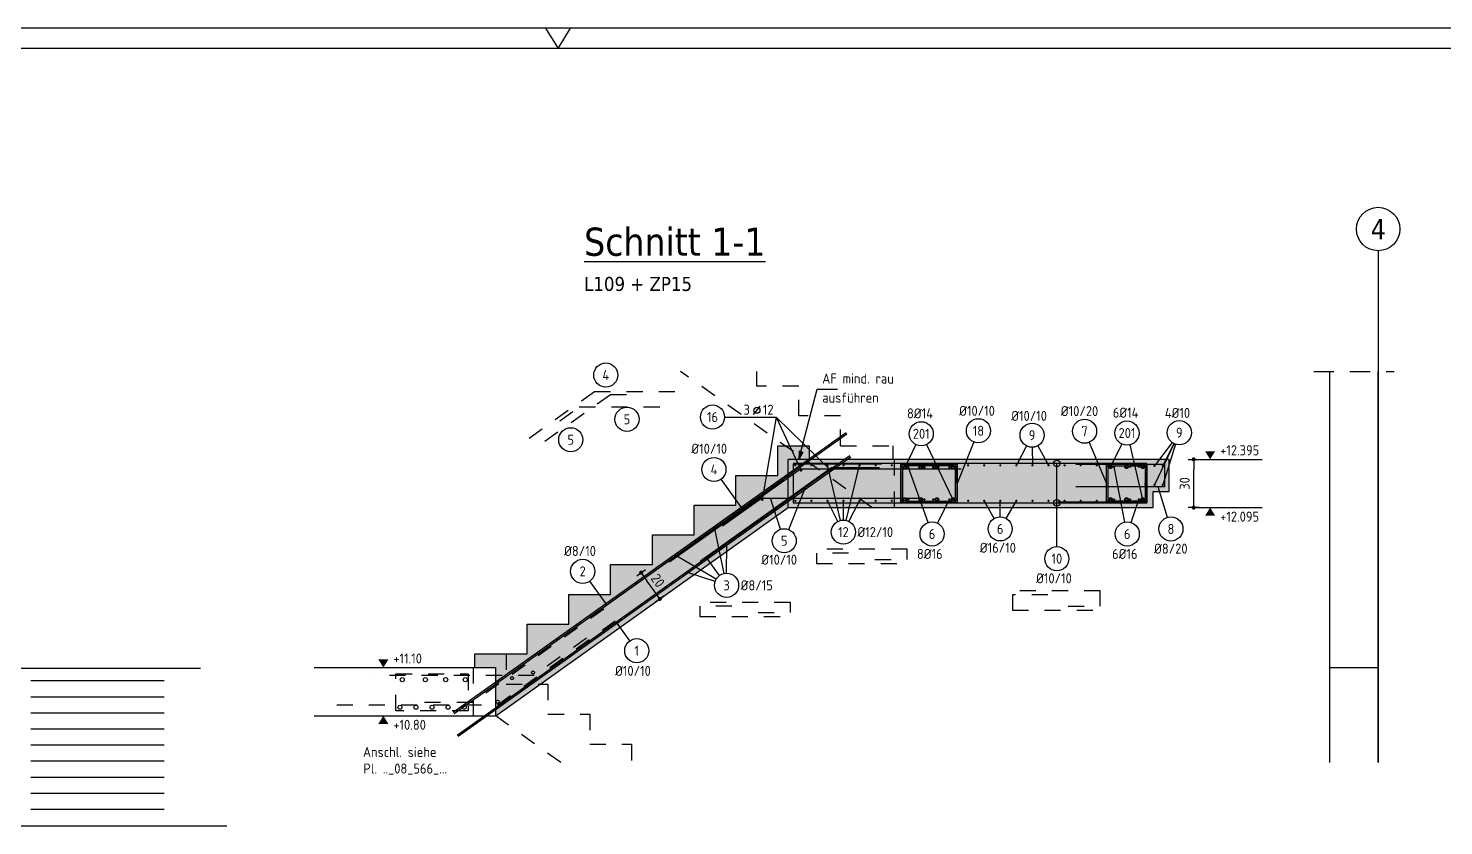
# Model space of a CAD drawing. Extents: x 0 to 27.3, y -4.8 to 14.9.
# Drawn here: x 7.22 to 16.02, y 9.89 to 14.85 of the extents above; entities that cross this region are included whole.
import ezdxf
from ezdxf.enums import TextEntityAlignment as Align

# ---------------------------------------------------------------- set-up
doc = ezdxf.new("R2010")
doc.units = 0
doc.header["$LTSCALE"] = 0.25
for name, pattern in [('AUSGEZOGEN', [1000.01, 1000, 0.01]), ('DOT', [0.175, 0.05, -0.125]), ('GESTRICHELT', [0.75, 0.5, -0.25]), ('HIDDEN2', [0.187, 0.125, -0.062]), ('PUNKT', [0.175, 0.05, -0.125]), ('VERDECKT', [0.375, 0.25, -0.125])]:
    doc.linetypes.add(name, pattern=pattern)
for name, color, linetype in [('ACHSEN', 7, 'Continuous'), ('AFU', 7, 'Continuous'), ('BET-SCHN', 6, 'Continuous'), ('BETON', 7, 'Continuous'), ('DRUEBER', 7, 'Continuous'), ('grau_hell', 7, 'Continuous'), ('grau_mittel', 7, 'Continuous'), ('HILFE', 7, 'Continuous'), ('koten', 7, 'Continuous'), ('MASSE', 7, 'Continuous'), ('RAHMEN', 7, 'Continuous'), ('RND', 7, 'Continuous'), ('RND-1', 7, 'Continuous'), ('SFP_Achsen', 7, 'Continuous'), ('TEXT', 7, 'Continuous'), ('VERDECKT', 7, 'Continuous')]:
    doc.layers.add(name, color=color, linetype=linetype)
doc.layers.add('NOPLOT', color=7, linetype='Continuous', plot=False)
doc.styles.add('helv', font='tahoma.ttf')
doc.styles.add('txt', font='isocp.shx')
doc.linetypes.add('AFU_50K', pattern='A,0.15,["/",Standard,S=0.2,R=0,X=-0.01,Y=-0.1],0.07,["/",Standard,S=0.2,R=0,X=-0.01,Y=-0.1],0.15', length=0.37)
doc.dimstyles.new('DOT_I', dxfattribs={"dimscale": 0.25, "dimtxt": 0.25, "dimasz": 0.25, "dimexe": 0.1, "dimexo": 0.3, "dimgap": 0.1, "dimtad": 1, "dimdec": 3, "dimzin": 3, "dimtxsty": 'txt', "dimblk": 'DOT', "dimblk1": 'DOT', "dimblk2": 'DOT', "dimsah": 1, "dimcen": 0.1, "dimse1": 1, "dimse2": 1, "dimazin": 0, "dimtfac": 1, "dimtdec": 4, "dimtix": 1, "dimtmove": 2, "dimatfit": 3, "dimfxl": 0, "dimtvp": 1, "dimtolj": 1, "dimtzin": 0, "dimarcsym": 0})

# ---------------------------------------------------------------- blocks, each defined once
blk = doc.blocks.new('DINA1')
at = {"layer": 'RAHMEN'}
blk.add_line((84.1, 59.4), (0, 59.4), dxfattribs=at)
at = {"layer": 'RAHMEN', "color": 7, "linetype": 'Continuous'}
for p, q in [((41.74, 59.4), (42.05, 58.9)), ((42.05, 58.9), (42.36, 59.4))]:
    blk.add_line(p, q, dxfattribs=at)
at = {"layer": 'RAHMEN', "color": 5}
blk.add_line((83.6, 58.9), (2, 58.9), dxfattribs=at)
blk = doc.blocks.new('okrd_o')
at = {"layer": 'koten', "color": 7, "linetype": 'Continuous'}
blk.add_solid([(-0.125, 0.202), (0.125, 0.202), (0, 0)], dxfattribs=at)
at = {"layer": 'koten', "style": 'txt'}
blk.add_attdef('OKRD', (0.25, 0.1), '', height=0.25, dxfattribs=at)
blk = doc.blocks.new('okrd_u')
at = {"layer": 'koten', "color": 7, "linetype": 'Continuous'}
blk.add_solid([(-0.125, -0.202), (0.125, -0.202), (0, 0)], dxfattribs=at)
at = {"layer": 'koten', "style": 'txt'}
blk.add_attdef('OKRD', (0.25, -0.35), '', height=0.25, dxfattribs=at)
blk = doc.blocks.new('RND_HIN')
at = {"layer": 'RND', "color": 7, "linetype": 'Continuous'}
blk.add_circle((0, 0), 0.3, dxfattribs=at)
at = {"layer": 'RND', "color": 7, "linetype": 'Continuous', "style": 'txt'}
blk.add_attdef('POSI', text='', height=0.25, dxfattribs=at).set_placement((0, 0), align=Align.MIDDLE)
blk = doc.blocks.new('Pfeillinie')
at = {"layer": 'TEXT', "linetype": 'Continuous'}
blk.add_hatch(color=7, dxfattribs=at).paths.add_polyline_path([(0, 0), (-0.8, 0.2), (-0.8, 0), (-0.8, -0.2)])
at = {"layer": 'TEXT', "color": 7, "linetype": 'Continuous'}
for p, q in [((-0.8, 0), (-0.8, 0.2)), ((-0.8, 0.2), (0, 0)), ((-0.8, 0), (-0.8, -0.2)), ((-0.8, -0.2), (0, 0))]:
    blk.add_line(p, q, dxfattribs=at)
blk = doc.blocks.new('DOT')
at = {"layer": 'MASSE', "color": 7, "linetype": 'Continuous'}
for p, q in [((0, 0), (-1, 0)), ((0, 0.54), (0, -0.54))]:
    blk.add_line(p, q, dxfattribs=at)
at = {"layer": 'MASSE', "color": 7, "linetype": 'Continuous', "const_width": 0.2}
blk.add_lwpolyline([(-0.1, 0, 1), (0.1, 0, 1)], format="xyb", close=True, dxfattribs=at)
blk = doc.blocks.new('*D69')
at = {"layer": 'Defpoints', "color": 0, "linetype": 'AUSGEZOGEN', "transparency": 16777216}
for p in [(14.4672, 12.1687), (14.4672, 12.1687), (14.4672, 11.8687)]:
    blk.add_point(p, dxfattribs=at)
at = {"layer": 'MASSE', "color": 0, "linetype": 'AUSGEZOGEN', "lineweight": -2, "transparency": 16777216}
blk.add_line((14.4672, 11.9312), (14.4672, 12.1062), dxfattribs=at)
at = {"layer": 'MASSE', "color": 0, "linetype": 'AUSGEZOGEN', "lineweight": -2, "transparency": 16777216, "xscale": 0.0625, "yscale": 0.0625, "zscale": 0.0625}
for p, rotation in [((14.4672, 12.1687), 90), ((14.4672, 11.8687), 270)]:
    blk.add_blockref('DOT', p, dxfattribs=dict(at, rotation=rotation))
at = {"layer": 'MASSE', "color": 0, "linetype": 'AUSGEZOGEN', "transparency": 16777216, "insert": (14.411, 12.0187), "char_height": 0.0625, "attachment_point": 5, "rotation": 90, "style": 'txt'}
blk.add_mtext('\\A1;30', dxfattribs=at)
blk = doc.blocks.new('*D70')
at = {"layer": 'Defpoints', "color": 0, "linetype": 'AUSGEZOGEN', "transparency": 16777216}
for p in [(11.0297, 11.4638), (11.0297, 11.4638), (11.146, 11.3003)]:
    blk.add_point(p, dxfattribs=at)
at = {"layer": 'MASSE', "color": 0, "linetype": 'AUSGEZOGEN', "lineweight": -2, "transparency": 16777216}
blk.add_line((11.1097, 11.3513), (11.0659, 11.4129), dxfattribs=at)
at = {"layer": 'MASSE', "color": 0, "linetype": 'AUSGEZOGEN', "lineweight": -2, "transparency": 16777216, "xscale": 0.0625, "yscale": 0.0625, "zscale": 0.0625}
for p, rotation in [((11.0297, 11.4638), 125.4333140102857), ((11.146, 11.3003), 305.4333140102857)]:
    blk.add_blockref('DOT', p, dxfattribs=dict(at, rotation=rotation))
at = {"layer": 'MASSE', "color": 0, "linetype": 'AUSGEZOGEN', "transparency": 16777216, "insert": (11.1336, 11.4147), "char_height": 0.0625, "attachment_point": 5, "rotation": 305.43331, "style": 'txt'}
blk.add_mtext('\\A1;20', dxfattribs=at)
blk = doc.blocks.new('RND_LEI')
at = {"layer": 'RND', "color": 7, "linetype": 'Continuous'}
blk.add_line((1.022, 0.066), (1.19, 0.27), dxfattribs=at)
for centre, radius in [((0, 0), 0.3), ((1.106, 0.168), 0.075)]:
    blk.add_circle(centre, radius, dxfattribs=at)
at = {"layer": 'RND', "color": 7, "linetype": 'Continuous', "style": 'txt'}
blk.add_attdef('POSL', text='', height=0.25, dxfattribs=at).set_placement((0, 0), align=Align.MIDDLE)
blk.add_attdef('ANZ', text='', height=0.25, dxfattribs=at).set_placement((0.931, 0.057), align=Align.RIGHT)
for tag, p in [('DUM', (1.253, 0.057)), ('ABSTD', (1.674, 0.057)), ('POSTXT', (0.374, -0.327))]:
    blk.add_attdef(tag, p, '', height=0.25, dxfattribs=at)

msp = doc.modelspace()

# ---------------------------------------------------------------- hatches: boundary and pattern name
at = {"layer": 'grau_hell'}
h = msp.add_hatch(color=9, dxfattribs=at)
h.paths.add_polyline_path([(12.0442, 12.1687), (11.9448, 12.1687), (11.9448, 11.8687), (12.4659, 11.8687)])
h.paths.add_polyline_path([(12.0748, 12.1687), (12.0442, 12.1687), (12.4659, 11.8687), (14.2148, 11.8687), (14.2148, 11.9687), (14.3148, 11.9687), (14.3148, 12.1687)])
at = {"layer": 'grau_mittel'}
h = msp.add_hatch(color=61, dxfattribs=at)
h.paths.add_polyline_path([(10.4023, 10.7712), (10.1898, 10.7712), (10.1898, 10.9587), (9.9948, 10.9587), (9.9948, 10.8737), (10.1248, 10.8737), (10.1248, 10.5737)])
h.paths.add_polyline_path([(10.4023, 10.7712), (11.9448, 11.8687), (11.9448, 12.1687), (12.0442, 12.1687), (11.9248, 12.2537), (11.8798, 12.2537), (11.8798, 12.0687), (11.6198, 12.0687), (11.6198, 11.8837), (11.3598, 11.8837), (11.3598, 11.6987), (11.0998, 11.6987), (11.0998, 11.5137), (10.8398, 11.5137), (10.8398, 11.3287), (10.5798, 11.3287), (10.5798, 11.1437), (10.3198, 11.1437), (10.3198, 10.9587), (10.1898, 10.9587), (10.1898, 10.7712)])
h.paths.add_polyline_path([(12.0442, 12.1687), (12.0748, 12.1687), (12.0748, 12.2537), (11.9248, 12.2537)])

# ---------------------------------------------------------------- linework, layer by layer
at = {"layer": 'ACHSEN', "color": 140, "linetype": 'AUSGEZOGEN'}
msp.add_line((15.6148, 13.4662), (15.6148, 10.2821), dxfattribs=at)
at = {"layer": 'AFU', "color": 8, "linetype": 'AFU_50K'}
for p, q in [((11.9448, 11.8687), (11.9448, 12.1687)), ((12.0748, 12.1687), (11.9448, 12.1687)), ((9.9948, 10.8737), (10.1248, 10.8737)), ((10.1248, 10.5737), (10.1248, 10.8737)), ((15.3148, 10.8737), (15.6148, 10.8737))]:
    msp.add_line(p, q, dxfattribs=at)
at = {"layer": 'BET-SCHN'}
msp.add_line((8.9948, 10.5737), (10.1248, 10.5737), dxfattribs=at)
at = {"layer": 'BETON', "color": 6, "linetype": 'AUSGEZOGEN'}
for p, q in [((15.3148, 10.2821), (15.3148, 12.7162)), ((15.6148, 10.2821), (15.6148, 12.7162)), ((11.8798, 12.0687), (11.8798, 12.2537)), ((11.8798, 12.2537), (12.0748, 12.2537)), ((12.0748, 12.2537), (12.0748, 12.1687)), ((14.3148, 12.1687), (12.0748, 12.1687)), ((14.3148, 11.9687), (14.3148, 12.1687)), ((11.6198, 11.8837), (11.6198, 12.0687)), ((11.6198, 12.0687), (11.8798, 12.0687)), ((14.2148, 11.8687), (14.2148, 11.9687)), ((14.2148, 11.9687), (14.3148, 11.9687)), ((10.1248, 10.5737), (11.9448, 11.8687)), ((11.3598, 11.6987), (11.3598, 11.8837)), ((11.3598, 11.8837), (11.6198, 11.8837)), ((11.9448, 11.8687), (14.2148, 11.8687)), ((11.0998, 11.5137), (11.0998, 11.6987)), ((11.0998, 11.6987), (11.3598, 11.6987)), ((10.8398, 11.3287), (10.8398, 11.5137)), ((10.8398, 11.5137), (11.0998, 11.5137)), ((10.5798, 11.1437), (10.5798, 11.3287)), ((10.5798, 11.3287), (10.8398, 11.3287)), ((10.3198, 10.9587), (10.3198, 11.1437)), ((10.3198, 11.1437), (10.5798, 11.1437)), ((9.9948, 10.8737), (9.9948, 10.9587)), ((9.9948, 10.9587), (10.1898, 10.9587)), ((10.1898, 10.9587), (10.3198, 10.9587)), ((8.9948, 10.8737), (9.9948, 10.8737))]:
    msp.add_line(p, q, dxfattribs=at)
at = {"layer": 'DRUEBER', "color": 7, "linetype": 'PUNKT'}
for p, q in [((12.4659, 11.8687), (11.2748, 12.7162)), ((11.7498, 12.6237), (11.7498, 12.7162)), ((12.0098, 12.6237), (11.7498, 12.6237)), ((12.0098, 12.4387), (12.0098, 12.6237)), ((12.2698, 12.4387), (12.0098, 12.4387)), ((12.2698, 12.2537), (12.2698, 12.4387)), ((12.2698, 12.2537), (12.5948, 12.2537)), ((12.5948, 12.2537), (12.5948, 12.1687)), ((10.1898, 10.9587), (10.1898, 10.7712)), ((10.1898, 10.7712), (10.4498, 10.7712)), ((10.4498, 10.7712), (10.4498, 10.5837)), ((10.5292, 10.2821), (10.1248, 10.5737)), ((10.4498, 10.5837), (10.7098, 10.5837)), ((10.7098, 10.5837), (10.7098, 10.3962)), ((10.7098, 10.3962), (10.9698, 10.3962)), ((10.9698, 10.3962), (10.9698, 10.2821))]:
    msp.add_line(p, q, dxfattribs=at)
at = {"layer": 'HILFE', "color": 102, "linetype": 'GESTRICHELT'}
msp.add_line((15.2148, 12.7162), (15.7148, 12.7162), dxfattribs=at)
at = {"layer": 'HILFE', "color": 102, "linetype": 'AUSGEZOGEN'}
for p, q in [((14.4672, 12.1687), (14.8934, 12.1687)), ((14.4672, 11.8687), (14.8934, 11.8687))]:
    msp.add_line(p, q, dxfattribs=at)
at = {"layer": 'NOPLOT', "color": 191, "linetype": 'AUSGEZOGEN'}
for p, q in [((12.3045, 12.3341), (9.8602, 10.5949)), ((12.3103, 12.326), (9.866, 10.5867)), ((12.329, 12.1912), (9.8846, 10.4519)), ((12.3348, 12.183), (9.8904, 10.4438)), ((6.5741, 10.8699), (8.2883, 10.8699)), ((8.0624, 10.7904), (7.2332, 10.7904)), ((8.0624, 10.6904), (7.2332, 10.6904)), ((8.0624, 10.5904), (7.2332, 10.5904)), ((8.0624, 10.4904), (7.2332, 10.4904)), ((8.0624, 10.3904), (7.2332, 10.3904)), ((8.0624, 10.2904), (7.2332, 10.2904)), ((8.0624, 10.1904), (7.2332, 10.1904)), ((8.0624, 10.0904), (7.2332, 10.0904)), ((8.0624, 9.9904), (7.2332, 9.9904)), ((6.5929, 9.89), (8.4529, 9.89))]:
    msp.add_line(p, q, dxfattribs=at)
for points in [[(12.9648, 12.1387), (12.6748, 12.1387, 0.414214), (12.6448, 12.1087), (12.6448, 11.9287, 0.414214), (12.6748, 11.8987), (12.9648, 11.8987, 0.414214), (12.9948, 11.9287), (12.9948, 12.1087, 0.414214)], [(12.9648, 12.1287), (12.6748, 12.1287, 0.414214), (12.6548, 12.1087), (12.6548, 11.9287, 0.414214), (12.6748, 11.9087), (12.9648, 11.9087, 0.414214), (12.9848, 11.9287), (12.9848, 12.1087, 0.414214)], [(13.9548, 12.1387), (14.1448, 12.1387, -0.414214), (14.1748, 12.1087), (14.1748, 11.9287, -0.414214), (14.1448, 11.8987), (13.9548, 11.8987, -0.414214), (13.9248, 11.9287), (13.9248, 12.1087, -0.414214)], [(13.9548, 12.1287), (14.1448, 12.1287, -0.414214), (14.1648, 12.1087), (14.1648, 11.9287, -0.414214), (14.1448, 11.9087), (13.9548, 11.9087, -0.414214), (13.9348, 11.9287), (13.9348, 12.1087, -0.414214)]]:
    msp.add_lwpolyline(points, format="xyb", close=True, dxfattribs=at)
at = {"layer": 'RND', "color": 7, "linetype": 'AUSGEZOGEN'}
msp.add_line((11.5487, 12.4321), (11.8687, 12.4321), dxfattribs=at)
at = {"layer": 'RND', "color": 102, "linetype": 'AUSGEZOGEN'}
for p, q in [((11.8687, 12.4321), (11.783, 11.9176)), ((11.8687, 12.4321), (12.209, 12.0999)), ((11.8687, 12.4321), (12.0248, 12.1)), ((12.7393, 12.2605), (12.6698, 12.1187)), ((12.8049, 12.2603), (12.9698, 11.9187)), ((13.0997, 12.2771), (12.9948, 12.0187)), ((13.4272, 12.2525), (13.3641, 12.1317)), ((13.4628, 12.2439), (13.4641, 12.1317)), ((13.4979, 12.2531), (13.5641, 12.1317)), ((13.8174, 12.2746), (13.9248, 12.0187)), ((14.0193, 12.2651), (13.9498, 12.1232)), ((14.0697, 12.2595), (14.1498, 11.9187)), ((14.3328, 12.2746), (14.2234, 12.1289)), ((14.3457, 12.2668), (14.2234, 12.0098)), ((14.3442, 12.2675), (14.2746, 12.1289)), ((14.3552, 12.2631), (14.2746, 12.0098)), ((12.2705, 11.7891), (12.1888, 12.1317)), ((12.3056, 11.789), (12.3888, 12.1317)), ((12.8146, 11.7751), (12.6924, 12.1187)), ((13.616, 11.6259), (13.616, 12.1437)), ((14.0395, 11.778), (13.9724, 12.1232)), ((11.526, 12.0446), (11.6616, 11.854)), ((11.9476, 11.732), (12.0573, 12.0065)), ((14.3041, 11.8076), (14.2467, 11.9987)), ((11.8966, 11.7337), (11.8335, 11.9283)), ((12.2538, 11.783), (12.1888, 11.9107)), ((12.2882, 11.7911), (12.2888, 11.9107)), ((12.3224, 11.7827), (12.3888, 11.9107)), ((12.8733, 11.7715), (12.9471, 11.9187)), ((13.2263, 11.8013), (13.1641, 11.9107)), ((13.2637, 11.8111), (13.2641, 11.9107)), ((13.3009, 11.8011), (13.3641, 11.9107)), ((14.0779, 11.7755), (14.1262, 11.9187)), ((11.5459, 11.4585), (11.4852, 11.7462)), ((11.5616, 11.4601), (11.5621, 11.6382)), ((11.4966, 11.4229), (11.2408, 11.5723)), ((11.5171, 11.4456), (11.4399, 11.5512)), ((11.49, 11.4082), (11.3177, 11.4643)), ((10.7094, 11.411), (10.8153, 11.2622)), ((10.9588, 11.0397), (10.8754, 11.1569))]:
    msp.add_line(p, q, dxfattribs=at)
msp.add_lwpolyline([(12.0098, 12.1687), (12.1241, 12.6051), (12.2509, 12.6051)], dxfattribs=at)
at = {"layer": 'RND', "color": 7, "linetype": 'VERDECKT'}
for points in [[(11.2395, 12.5889), (10.7395, 12.5889), (10.3323, 12.2989)], [(10.4309, 12.2823), (10.8382, 12.5723), (10.9882, 12.5723)], [(10.5228, 12.4083), (10.645, 12.4953), (11.145, 12.4953)], [(12.3203, 11.5858), (12.1203, 11.5858), (12.1203, 11.5218), (12.6763, 11.5218)], [(12.4846, 11.5463), (12.6846, 11.5463), (12.6846, 11.6103), (12.1286, 11.6103)], [(11.7581, 11.2153), (11.9581, 11.2153), (11.9581, 11.2793), (11.4021, 11.2793)], [(13.5596, 11.3269), (13.3396, 11.3269), (13.3396, 11.2309), (13.8836, 11.2309)], [(13.6857, 11.2554), (13.8857, 11.2554), (13.8857, 11.3514), (13.3417, 11.3514)], [(11.5938, 11.2547), (11.3938, 11.2547), (11.3938, 11.1907), (11.9498, 11.1907)]]:
    msp.add_lwpolyline(points, dxfattribs=at)
at = {"layer": 'RND', "color": 1, "linetype": 'AUSGEZOGEN'}
for points in [[(11.2068, 11.5305), (12.0216, 12.1102), (13.0216, 12.1102)], [(11.3984, 11.5376), (12.2131, 12.1173), (12.5131, 12.1173)], [(13.6248, 11.9037), (14.1748, 11.9037), (14.1748, 12.1437), (11.9748, 12.1437)], [(12.5248, 12.1387), (11.9748, 12.1387), (11.9748, 11.8987), (14.1748, 11.8987)], [(12.8652, 12.1274), (12.9948, 12.1387), (12.9948, 11.8987), (12.6448, 11.8987), (12.6448, 12.1387), (12.9948, 12.1387), (12.9834, 12.0092)], [(13.7348, 12.1387), (14.2848, 12.1387), (14.2848, 11.9987), (13.7348, 11.9987)], [(14.0452, 12.1274), (14.1748, 12.1387), (14.1748, 11.8987), (13.9248, 11.8987), (13.9248, 12.1387), (14.1748, 12.1387), (14.1634, 12.0092)], [(10.1619, 10.7973), (11.9137, 12.0438)], [(10.1619, 10.6492), (11.9137, 11.8957)], [(11.5348, 11.7544), (11.7792, 11.9283), (12.7792, 11.9283)]]:
    msp.add_lwpolyline(points, dxfattribs=at)
at = {"layer": 'RND', "color": 7, "linetype": 'AUSGEZOGEN'}
for points, const_width in [([(11.9853, 12.1317, 1), (11.9923, 12.1317, 1)], 0.007), ([(12.0208, 12.1, 1), (12.0288, 12.1, 1)], 0.008), ([(12.0853, 12.1317, 1), (12.0923, 12.1317, 1)], 0.007), ([(12.1853, 12.1317, 1), (12.1923, 12.1317, 1)], 0.007), ([(12.205, 12.0999, 1), (12.213, 12.0999, 1)], 0.008), ([(12.2853, 12.1317, 1), (12.2923, 12.1317, 1)], 0.007), ([(12.3853, 12.1317, 1), (12.3923, 12.1317, 1)], 0.007), ([(12.4853, 12.1317, 1), (12.4923, 12.1317, 1)], 0.007), ([(12.5853, 12.1317, 1), (12.5923, 12.1317, 1)], 0.007), ([(12.6889, 12.1187, 1), (12.6959, 12.1187, 1)], 0.007), ([(12.7889, 12.1187, 1), (12.7959, 12.1187, 1)], 0.007), ([(12.8427, 12.1187, 1), (12.8497, 12.1187, 1)], 0.007), ([(12.9506, 12.1187, -1), (12.9436, 12.1187, -1)], 0.007), ([(13.0606, 12.1317, 1), (13.0676, 12.1317, 1)], 0.007), ([(13.1606, 12.1317, 1), (13.1676, 12.1317, 1)], 0.007), ([(13.2606, 12.1317, 1), (13.2676, 12.1317, 1)], 0.007), ([(13.3606, 12.1317, 1), (13.3676, 12.1317, 1)], 0.007), ([(13.4606, 12.1317, 1), (13.4676, 12.1317, 1)], 0.007), ([(13.5606, 12.1317, 1), (13.5676, 12.1317, 1)], 0.007), ([(13.6606, 12.1317, 1), (13.6676, 12.1317, 1)], 0.007), ([(13.7606, 12.1317, 1), (13.7676, 12.1317, 1)], 0.007), ([(13.8606, 12.1317, 1), (13.8676, 12.1317, 1)], 0.007), ([(13.9689, 12.1232, 1), (13.9759, 12.1232, 1)], 0.007), ([(14.0689, 12.1232, 1), (14.0759, 12.1232, 1)], 0.007), ([(14.1227, 12.1232, 1), (14.1297, 12.1232, 1)], 0.007), ([(14.2199, 12.1289, 1), (14.2269, 12.1289, 1)], 0.007), ([(14.2711, 12.1289, 1), (14.2781, 12.1289, 1)], 0.007), ([(11.8509, 12.0043, -1), (11.8529, 12.01, -1)], 0.006), ([(14.2199, 12.0098, 1), (14.2269, 12.0098, 1)], 0.007), ([(14.2711, 12.0098, 1), (14.2781, 12.0098, 1)], 0.007), ([(11.7287, 11.9173, -1), (11.7306, 11.923, -1)], 0.006), ([(11.779, 11.9176, 1), (11.787, 11.9176, 1)], 0.008), ([(11.9258, 11.8991, 1), (11.9318, 11.8991, 1)], 0.006), ([(11.9853, 11.9107, 1), (11.9923, 11.9107, 1)], 0.007), ([(12.0853, 11.9107, 1), (12.0923, 11.9107, 1)], 0.007), ([(12.1853, 11.9107, 1), (12.1923, 11.9107, 1)], 0.007), ([(12.2853, 11.9107, 1), (12.2923, 11.9107, 1)], 0.007), ([(12.3853, 11.9107, 1), (12.3923, 11.9107, 1)], 0.007), ([(12.4853, 11.9107, 1), (12.4923, 11.9107, 1)], 0.007), ([(12.5853, 11.9107, 1), (12.5923, 11.9107, 1)], 0.007), ([(12.6889, 11.9187, -1), (12.6959, 11.9187, -1)], 0.007), ([(12.7889, 11.9187, 1), (12.7959, 11.9187, 1)], 0.007), ([(12.8427, 11.9187, -1), (12.8497, 11.9187, -1)], 0.007), ([(12.9506, 11.9187, 1), (12.9436, 11.9187, 1)], 0.007), ([(13.0606, 11.9107, 1), (13.0676, 11.9107, 1)], 0.007), ([(13.1606, 11.9107, 1), (13.1676, 11.9107, 1)], 0.007), ([(13.2606, 11.9107, 1), (13.2676, 11.9107, 1)], 0.007), ([(13.3606, 11.9107, 1), (13.3676, 11.9107, 1)], 0.007), ([(13.4606, 11.9107, 1), (13.4676, 11.9107, 1)], 0.007), ([(13.5606, 11.9107, 1), (13.5676, 11.9107, 1)], 0.007), ([(13.6606, 11.9107, 1), (13.6676, 11.9107, 1)], 0.007), ([(13.7606, 11.9107, 1), (13.7676, 11.9107, 1)], 0.007), ([(13.8606, 11.9107, 1), (13.8676, 11.9107, 1)], 0.007), ([(13.9689, 11.9187, -1), (13.9759, 11.9187, -1)], 0.007), ([(14.0689, 11.9187, 1), (14.0759, 11.9187, 1)], 0.007), ([(14.1227, 11.9187, -1), (14.1297, 11.9187, -1)], 0.007), ([(11.6065, 11.8304, -1), (11.6084, 11.836, -1)], 0.006), ([(11.8035, 11.8121, 1), (11.8095, 11.8121, 1)], 0.006), ([(11.4842, 11.7434, -1), (11.4862, 11.7491, -1)], 0.006), ([(11.6813, 11.7251, 1), (11.6873, 11.7251, 1)], 0.006), ([(11.362, 11.6564, -1), (11.364, 11.6621, -1)], 0.006), ([(11.5591, 11.6382, 1), (11.5651, 11.6382, 1)], 0.006), ([(11.2398, 11.5695, -1), (11.2418, 11.5751, -1)], 0.006), ([(11.4369, 11.5512, 1), (11.4429, 11.5512, 1)], 0.006), ([(11.1176, 11.4825, -1), (11.1196, 11.4882, -1)], 0.006), ([(11.3147, 11.4643, 1), (11.3207, 11.4643, 1)], 0.006), ([(10.9954, 11.3955, -1), (10.9973, 11.4012, -1)], 0.006), ([(11.1925, 11.3773, 1), (11.1985, 11.3773, 1)], 0.006), ([(10.8731, 11.3086, -1), (10.8751, 11.3142, -1)], 0.006), ([(11.0702, 11.2903, 1), (11.0762, 11.2903, 1)], 0.006), ([(10.7509, 11.2216, -1), (10.7529, 11.2273, -1)], 0.006), ([(10.948, 11.2034, 1), (10.954, 11.2034, 1)], 0.006), ([(10.6287, 11.1347, -1), (10.6307, 11.1403, -1)], 0.006), ([(10.8258, 11.1164, 1), (10.8318, 11.1164, 1)], 0.006), ([(10.5065, 11.0477, -1), (10.5085, 11.0534, -1)], 0.006), ([(10.7036, 11.0294, 1), (10.7096, 11.0294, 1)], 0.006), ([(10.3843, 10.9607, -1), (10.3862, 10.9664, -1)], 0.006), ([(10.5814, 10.9425, 1), (10.5874, 10.9425, 1)], 0.006), ([(10.2621, 10.8738, -1), (10.264, 10.8794, -1)], 0.006), ([(10.4591, 10.8555, 1), (10.4651, 10.8555, 1)], 0.006), ([(10.1398, 10.7868, -1), (10.1418, 10.7925, -1)], 0.006), ([(10.3369, 10.7685, 1), (10.3429, 10.7685, 1)], 0.006), ([(10.2147, 10.6816, 1), (10.2207, 10.6816, 1)], 0.006)]:
    msp.add_lwpolyline(points, format="xyb", close=True, dxfattribs=dict(at, const_width=const_width))
for centre, radius in [((13.616, 12.1437), 0.02), ((12.6698, 12.1187), 0.007), ((12.7698, 12.1187), 0.007), ((12.8698, 12.1187), 0.007), ((12.9698, 12.1187), 0.007), ((13.9498, 12.1232), 0.007), ((14.0498, 12.1232), 0.007), ((14.1498, 12.1232), 0.007), ((12.6698, 11.9187), 0.007), ((12.7698, 11.9187), 0.007), ((12.8698, 11.9187), 0.007), ((12.9698, 11.9187), 0.007), ((13.616, 11.8987), 0.02), ((13.9498, 11.9187), 0.007), ((14.0498, 11.9187), 0.007), ((14.1498, 11.9187), 0.007), ((10.3568, 10.8427), 0.01), ((9.5436, 10.7983), 0.0125), ((9.6873, 10.7983), 0.0125), ((9.814, 10.7983), 0.0125), ((9.9359, 10.7983), 0.0125), ((10.226, 10.8078), 0.01), ((10.1368, 10.6609), 0.01), ((9.5287, 10.6264), 0.0125), ((9.6287, 10.6264), 0.0125), ((9.7287, 10.6264), 0.0125), ((9.8287, 10.6264), 0.0125), ((9.9287, 10.6264), 0.0125)]:
    msp.add_circle(centre, radius, dxfattribs=at)
at = {"layer": 'RND', "color": 102, "linetype": 'DOT'}
for centre in [(12.6698, 12.1187), (12.7698, 12.1187), (12.8698, 12.1187), (12.9698, 12.1187), (13.9498, 12.1232), (14.0498, 12.1232), (14.1498, 12.1232), (12.6698, 11.9187), (12.7698, 11.9187), (12.8698, 11.9187), (12.9698, 11.9187), (13.9498, 11.9187), (14.0498, 11.9187), (14.1498, 11.9187)]:
    msp.add_circle(centre, 0.011, dxfattribs=at)
at = {"layer": 'RND-1', "color": 7, "linetype": 'HIDDEN2'}
for points in [[(9.136, 10.6418), (10.136, 10.6418), (10.9505, 11.2219)], [(10.7966, 11.236), (9.9821, 10.6559), (9.5821, 10.6559)], [(10.6895, 11.0564), (10.364, 10.8239), (9.364, 10.8239)]]:
    msp.add_lwpolyline(points, dxfattribs=at)
msp.add_lwpolyline([(9.5042, 10.8337), (9.9542, 10.8337), (9.9542, 10.6037), (9.5042, 10.6037)], close=True, dxfattribs=at)
at = {"layer": 'SFP_Achsen', "color": 7, "linetype": 'AUSGEZOGEN'}
msp.add_circle((15.6148, 13.6014), 0.1352, dxfattribs=at)
at = {"layer": 'VERDECKT', "color": 7, "linetype": 'HIDDEN2'}
for p, q in [((12.6048, 12.1687), (12.6048, 11.8687)), ((9.9848, 10.8737), (9.9848, 10.5737))]:
    msp.add_line(p, q, dxfattribs=at)

# ---------------------------------------------------------------- block references
at = {"layer": 'koten', "color": 7, "linetype": 'AUSGEZOGEN', "xscale": 0.25, "yscale": 0.25, "zscale": 0.25}
for name, p, values in [('okrd_o', (14.5697, 12.1687), {'OKRD': '+12.395'}), ('okrd_u', (14.5697, 11.8687), {'OKRD': '+12.095'}), ('okrd_o', (9.4258, 10.8737), {'OKRD': '+11.10'}), ('okrd_u', (9.4258, 10.5737), {'OKRD': '+10.80'})]:
    msp.add_blockref(name, p, dxfattribs=at).add_auto_attribs(values)
at = {"layer": 'RAHMEN', "color": 5, "xscale": 0.25, "yscale": 0.25, "zscale": 0.25}
msp.add_blockref('DINA1', (0, 0), dxfattribs=at)
at = {"layer": 'RND', "color": 7, "linetype": 'AUSGEZOGEN', "xscale": 0.25, "yscale": 0.25, "zscale": 0.25}
for name, p, values in [('RND_HIN', (10.8097, 12.6931), {'POSI': '4'}), ('RND_LEI', (11.4737, 12.4321), {'POSL': '16', 'DUM': '12', 'ANZ': '3'}), ('RND_HIN', (10.9414, 12.418), {'POSI': '5'}), ('RND_HIN', (13.1279, 12.3465), {'POSI': '18'}), ('RND_HIN', (13.7884, 12.3438), {'POSI': '7'}), ('RND_HIN', (10.5917, 12.2906), {'POSI': '5'}), ('RND_HIN', (12.7723, 12.3279), {'POSI': '201'}), ('RND_HIN', (13.462, 12.3189), {'POSI': '9'}), ('RND_HIN', (14.0523, 12.3324), {'POSI': '201'}), ('RND_HIN', (14.3779, 12.3346), {'POSI': '9'}), ('RND_HIN', (11.4825, 12.1057), {'POSI': '4'}), ('RND_HIN', (13.2634, 11.7361), {'POSI': '6'}), ('RND_HIN', (14.3257, 11.7357), {'POSI': '8'}), ('RND_HIN', (11.9197, 11.6623), {'POSI': '5'}), ('RND_HIN', (12.2879, 11.7161), {'POSI': '12'}), ('RND_HIN', (12.8397, 11.7045), {'POSI': '6'}), ('RND_HIN', (14.054, 11.7045), {'POSI': '6'}), ('RND_HIN', (13.616, 11.5509), {'POSI': '10'}), ('RND_HIN', (10.6659, 11.4721), {'POSI': '2'}), ('RND_HIN', (11.5613, 11.3851), {'POSI': '3'}), ('RND_HIN', (11.0023, 10.9785), {'POSI': '1'})]:
    msp.add_blockref(name, p, dxfattribs=at).add_auto_attribs(values)
at = {"layer": 'RND', "color": 102, "linetype": 'AUSGEZOGEN', "xscale": 0.0625, "yscale": 0.0625, "zscale": 0.0625, "rotation": 252.9040442509529}
msp.add_blockref('Pfeillinie', (12.0098, 12.1687), dxfattribs=at)

# ---------------------------------------------------------------- texts
at = {"layer": 'SFP_Achsen', "color": 6, "linetype": 'AUSGEZOGEN', "style": 'helv'}
msp.add_text('4', height=0.125, dxfattribs=at).set_placement((15.5694, 13.5383))
at = {"layer": 'TEXT', "color": 5, "linetype": 'AUSGEZOGEN', "style": 'helv'}
msp.add_text('%%uSchnitt 1-1', height=0.175, dxfattribs=at).set_placement((10.6751, 13.4352))
at = {"layer": 'TEXT', "color": 1, "linetype": 'AUSGEZOGEN', "style": 'helv'}
msp.add_text('L109 + ZP15', height=0.0875, dxfattribs=at).set_placement((10.6751, 13.2164))
at = {"layer": 'TEXT', "color": 7, "linetype": 'AUSGEZOGEN', "style": 'txt'}
for s, p in [('AF mind. rau', (12.1563, 12.6404)), ('ausführen', (12.1563, 12.5216)), ('8%%C14', (12.6839, 12.4232)), ('%%C10/10', (13.0083, 12.4393)), ('%%C10/10', (13.332, 12.408)), ('%%C10/20', (13.6408, 12.4376)), ('6%%C14', (13.9639, 12.4278)), ('4%%C10', (14.2876, 12.4263)), ('%%C10/10', (11.342, 12.2036)), ('%%C12/10', (12.3751, 11.685)), ('%%C8/10', (10.5504, 11.5677)), ('%%C16/10', (13.1368, 11.5874)), ('%%C8/20', (14.2209, 11.5818)), ('%%C10/10', (11.7773, 11.5132)), ('8%%C16', (12.7456, 11.5493)), ('6%%C16', (13.9598, 11.5493)), ('%%C10/10', (13.4869, 11.3979)), ('%%C8/15', (11.6486, 11.3539)), ('%%C10/10', (10.8676, 10.8217)), ('Anschl. siehe', (9.2989, 10.3174)), ('Pl. .._08_566_...', (9.302, 10.2141))]:
    msp.add_text(s, height=0.0625, dxfattribs=at).set_placement(p)

# ---------------------------------------------------------------- dimensions: what is measured, and where the dimension line sits
at = {"layer": 'MASSE', "color": 7, "linetype": 'AUSGEZOGEN'}
dim = msp.add_linear_dim(base=(14.4672, 12.1687), p1=(14.4672, 11.8687), p2=(14.4672, 12.1687), angle=90, dimstyle='DOT_I', override={"dimdec": 0, "dimlfac": 100}, dxfattribs=at)
dim.commit()
dim.dimension.update_dxf_attribs({"geometry": '*D69', "text_midpoint": (14.411, 12.0187)})
dim = msp.add_linear_dim(base=(11.0297, 11.4638), p1=(11.146, 11.3003), p2=(11.0297, 11.4638), angle=305.43331, text='20', dimstyle='DOT_I', override={"dimdec": 1, "dimlfac": 100}, dxfattribs=at)
dim.commit()
dim.dimension.update_dxf_attribs({"geometry": '*D70', "text_midpoint": (11.1336, 11.4147)})

doc.saveas('drawing.dxf')
